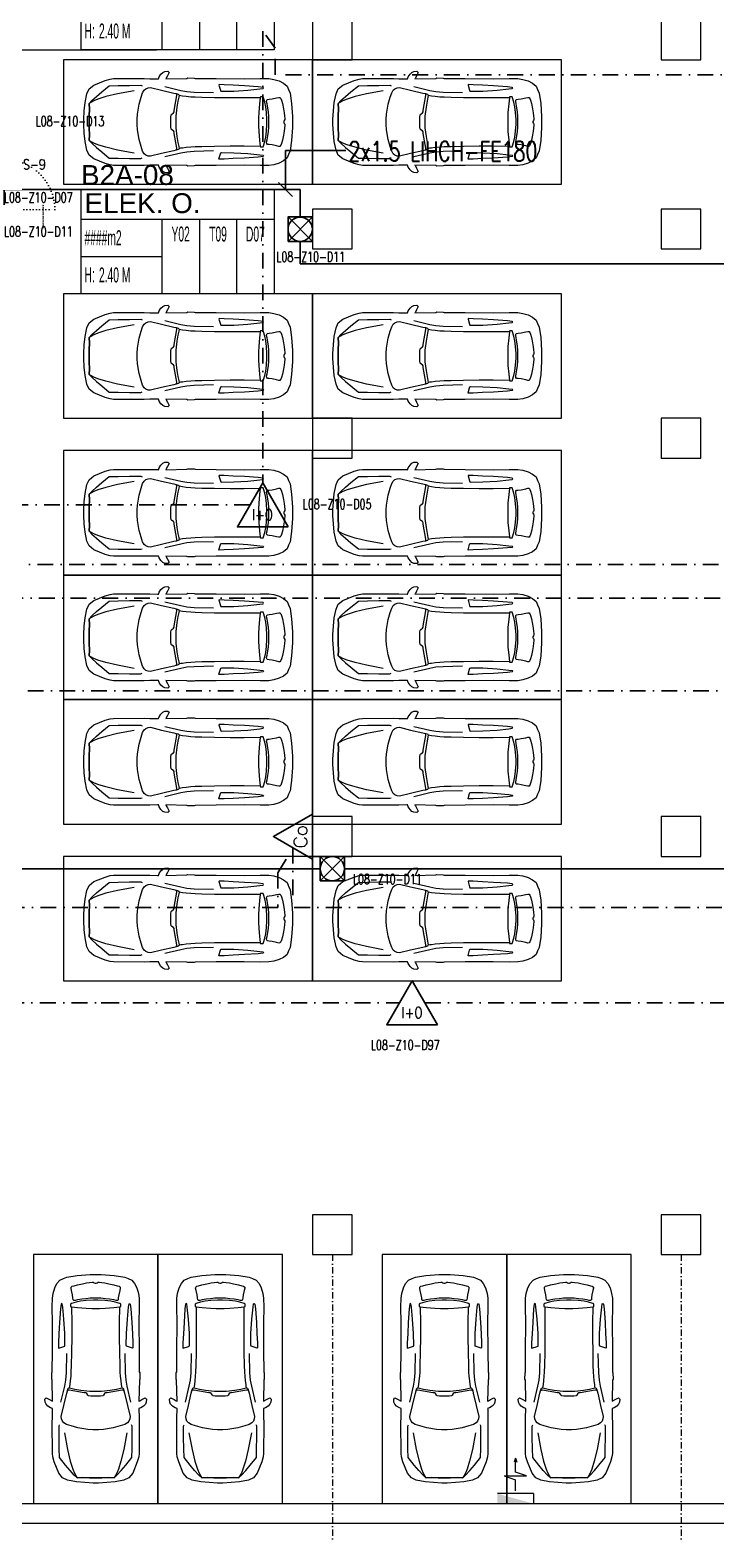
# Model space of a CAD drawing. Header units: metres. Extents: x -19121 to 152404, y -12107 to 29421.
# Drawn here: x 37273 to 38650, y -559 to 2460 of the extents above; entities that cross this region are included whole.
import ezdxf
from ezdxf.enums import TextEntityAlignment as Align

# ---------------------------------------------------------------- set-up
doc = ezdxf.new("R2010")
doc.units = ezdxf.units.M
doc.header["$LTSCALE"] = 50
doc.header["$MEASUREMENT"] = 0
for name, pattern in [('DASHDOT', [25.4, 12.7, -6.35, 0, -6.35]), ('DASHDOT2', [0.5, 0.25, -0.125, 0, -0.125]), ('DOT2', [0.125, 0, -0.125]), ('HIDDEN', [0.375, 0.25, -0.125])]:
    doc.linetypes.add(name, pattern=pattern)
doc.layers.get('0').update_dxf_attribs({"color": 9, "lineweight": 9})
for name, color, linetype, lineweight in [('01', 9, 'Continuous', 9), ('04', 9, 'Continuous', 9), ('06B', 9, 'Continuous', 9), ('06D', 9, 'Continuous', 9), ('10', 9, 'Continuous', 9), ('20', 9, 'DOT2', 9), ('21_mahal200', 9, 'Continuous', 9), ('24', 9, 'DASHDOT2', 9), ('32-ekipman', 9, 'Continuous', 9), ('E-DEDEKTÖR NUMARALARI', 20, 'Continuous', 30), ('E-DUVAR TİPİ FLAŞÖR', 7, 'Continuous', 30), ('E-KABLO', 7, 'Continuous', 30), ('E-KARBONMONOKSİT DEDEKTÖRÜ', 7, 'Continuous', 30), ('E-KOMBİNE DEDEKTÖR (ISI+OPTİK DUMAN)', 7, 'Continuous', 30), ('E-YAZI', 7, 'Continuous', 30)]:
    doc.layers.add(name, color=color, linetype=linetype, lineweight=lineweight)
doc.styles.add('Arial', font='arial.ttf', dxfattribs={"height": 2.5})
doc.styles.add('E-YAZI', font='txttw.shx', dxfattribs={"height": 200})
doc.styles.add('MuuM_TEXT-STANDART', font='ARIALN.TTF')
doc.dimstyles.new('MuuM_DIM200', dxfattribs={"dimscale": 20, "dimtxt": 2, "dimasz": 1, "dimexe": 1, "dimexo": 1, "dimgap": 1, "dimtad": 1, "dimdec": 1, "dimrnd": 0.5, "dimdsep": 46, "dimtxsty": 'MuuM_TEXT-STANDART', "dimblk": 'ARCHTICK', "dimcen": 0, "dimdle": 0.15, "dimclrd": 256, "dimclre": 256, "dimclrt": 256, "dimadec": 0, "dimazin": 0, "dimtfac": 5, "dimtdec": 1, "dimtix": 1, "dimtmove": 2, "dimatfit": 3, "dimldrblk": 'DOT', "dimfxl": 3, "dimfxlon": 1, "dimtolj": 1, "dimlwd": -1, "dimlwe": -1, "dimarcsym": 0})

# ---------------------------------------------------------------- blocks, each defined once
blk = doc.blocks.new('p-akslar_yeni')
at = {"layer": '24'}
for points in [[(16295, -8575), (16295, -11897.2)], [(16995, -8575), (16995, -11897.2)]]:
    blk.add_lwpolyline(points, dxfattribs=at)
blk = doc.blocks.new('100_KOMBİNE DEDEKTÖR (ISI+OPTİK DUMAN) 085')
at = {"layer": 'E-KOMBİNE DEDEKTÖR (ISI+OPTİK DUMAN)', "color": 4}
blk.add_lwpolyline([(2.55, 0), (0, 4.42), (-2.55, 0)], close=True, dxfattribs=at)
at = {"layer": 'E-KOMBİNE DEDEKTÖR (ISI+OPTİK DUMAN)', "color": 3, "style": 'E-YAZI', "width": 0.8}
blk.add_text('I+O', height=1.102, dxfattribs=at).set_placement((-0.02, 1.22), align=Align.MIDDLE)
blk = doc.blocks.new('100_DUVAR TİPİ FLAŞÖR 085')
at = {"layer": 'E-DUVAR TİPİ FLAŞÖR', "color": 4}
blk.add_line((-1.22, 2.45), (1.22, 0), dxfattribs=at)
blk.add_lwpolyline([(-1.22, 0), (-1.22, 2.45), (1.22, 2.45), (1.22, 0)], close=True, dxfattribs=at)
blk.add_lwpolyline([(1.22, 2.45), (-1.22, 0)], dxfattribs=at)
blk.add_circle((0, 1.22), 1.22, dxfattribs=at)
blk = doc.blocks.new('100_KARBONMONOKSİT DEDEKTÖRÜ 085')
at = {"layer": 'E-KARBONMONOKSİT DEDEKTÖRÜ', "color": 4}
blk.add_lwpolyline([(2.26, 0), (0, 3.92), (-2.26, 0)], close=True, dxfattribs=at)
at = {"layer": 'E-KARBONMONOKSİT DEDEKTÖRÜ', "color": 3, "style": 'E-YAZI'}
blk.add_text('Co', height=1.36, dxfattribs=at).set_placement((-0.02, 1.2), align=Align.MIDDLE)
blk = doc.blocks.new('p-kolon_80x80')
blk.add_lwpolyline([(-40, -40), (40, -40), (40, 40), (-40, 40)], close=True)
blk = doc.blocks.new('2.Bod.Ara.Sitatik Elk.')
at = {"layer": '01'}
for points in [[(9840, -8630), (9920, -8630), (9920, -8550), (9840, -8550)], [(10540, -8630), (10620, -8630), (10620, -8550), (10540, -8550)]]:
    blk.add_lwpolyline(points, close=True, dxfattribs=at)
for p in [(9880, -6190), (10580, -6190), (9880, -6570), (10580, -6570), (9880, -6990), (10580, -6990), (9880, -7790), (10580, -7790)]:
    blk.add_blockref('p-kolon_80x80', p, dxfattribs=at)
blk = doc.blocks.new('P-KURANGLEZ')
at = {"layer": '01'}
blk.add_lwpolyline([(7525, -500), (12385, -500), (12385, -5), (12385, 0), (12425, 0), (12425, -540), (7525, -540)], close=True, dxfattribs=at)
blk = doc.blocks.new('gr-p-barel kilitli kapı kolu')
at = {"flags": 128}
for points in [[(-0.9, 0.8), (-0.9, 4.9), (-11.7, 4.9), (-11.7, 6.7), (0.9, 6.7), (0.9, 0.8)], [(-0.8, 5), (0.8, 6.6)]]:
    blk.add_lwpolyline(points, dxfattribs=at)
blk.add_lwpolyline([(-2.75, 0), (-2.75, 0.7), (2.75, 0.7), (2.75, 0)])
blk.add_lwpolyline([(-1.3, 0.7), (1.3, 0.7), (1.3, 0.8), (-1.3, 0.8)], close=True)
blk = doc.blocks.new('prf-scr2')
at = {"linetype": 'DOT2', "ltscale": 10}
blk.add_line((0, 0.2), (0, -1.1), dxfattribs=at)
for p, q in [((-0.1, -0.2), (0.1, -0.3)), ((0.1, -0.2), (-0.1, -0.2)), ((0.1, -0.3), (-0.1, -0.3)), ((-0.1, -0.3), (0.1, -0.4)), ((0.1, -0.4), (-0.1, -0.4)), ((0.1, -0.5), (-0.1, -0.4)), ((-0.1, -0.4), (0.1, -0.4)), ((0.1, -0.6), (-0.1, -0.5)), ((-0.1, -0.5), (0.1, -0.5)), ((-0.1, -0.6), (0.1, -0.7)), ((0.1, -0.6), (-0.1, -0.6)), ((-0.1, -0.6), (0.1, -0.6)), ((-0.1, -0.7), (0.1, -0.8)), ((0.1, -0.7), (-0.1, -0.7)), ((-0.1, -0.8), (0.1, -0.8)), ((0.1, -0.8), (-0.1, -0.8)), ((0.1, -0.2), (0, -0.1)), ((0, -0.2), (0.1, -0.2))]:
    blk.add_line(p, q)
blk.add_lwpolyline([(0.2, 0), (-0.2, 0), (-0.2, 0), (-0.1, -0.1), (0.1, -0.1), (0.2, 0), (0.2, 0)], close=True)
for points in [[(0.2, 0), (-0.2, 0)], [(-0.1, -0.1), (-0.1, -0.2), (-0.1, -0.2), (-0.1, -0.2), (-0.1, -0.2), (-0.1, -0.3), (-0.1, -0.3), (-0.1, -0.3), (-0.1, -0.3), (-0.1, -0.4), (-0.1, -0.4), (-0.1, -0.4), (-0.1, -0.4), (-0.1, -0.4), (-0.1, -0.5), (-0.1, -0.5), (-0.1, -0.5), (-0.1, -0.5), (-0.1, -0.5), (-0.1, -0.5), (-0.1, -0.6), (-0.1, -0.6), (-0.1, -0.6), (-0.1, -0.6), (-0.1, -0.6), (-0.1, -0.7), (-0.1, -0.7), (-0.1, -0.7), (-0.1, -0.7), (-0.1, -0.7), (-0.1, -0.8), (-0.1, -0.8), (-0.1, -0.8), (-0.1, -0.8), (0, -0.9), (0, -0.9), (0, -0.9), (0.1, -0.8), (0.1, -0.8), (0.1, -0.7), (0.1, -0.7), (0.1, -0.7), (0.1, -0.7), (0.1, -0.7), (0.1, -0.7), (0.1, -0.6), (0.1, -0.6), (0.1, -0.6), (0.1, -0.6), (0.1, -0.6), (0.1, -0.5), (0.1, -0.5), (0.1, -0.5), (0.1, -0.5), (0.1, -0.4), (0.1, -0.4), (0.1, -0.4), (0.1, -0.4), (0.1, -0.4), (0.1, -0.3), (0.1, -0.3), (0.1, -0.3), (0.1, -0.3), (0.1, -0.3), (0.1, -0.3), (0.1, -0.2), (0.1, -0.2), (0.1, -0.2), (0.1, -0.2), (0.1, -0.2), (0.1, -0.1)]]:
    blk.add_lwpolyline(points)
blk = doc.blocks.new('K-SAC-01')
at = {"layer": '10'}
for points in [[(-4.6, 16.2, -0.414214), (-4.5, 16.3), (-0.1, 16.3, -0.414214), (0, 16.2), (0, 5.9), (0.2, 5.9), (0.2, 16.2, 0.414214), (-0.1, 16.5), (-4.5, 16.5, 0.414214), (-4.8, 16.2), (-4.8, 15.3, 0.414214), (-4.5, 15), (-3.4, 15), (-3.4, 15.2), (-4.5, 15.2, -0.414214), (-4.6, 15.3)], [(0.2, 10.3, -0.414214), (0.5, 10.6), (1.5, 10.6, -0.414214), (1.8, 10.3), (1.8, 3.9, -0.414214), (1.5, 3.6, -0.414214), (1.2, 3.9), (1.2, 4.8), (0.2, 4.8), (0.2, -1.2, -0.414214), (-0.1, -1.5), (-4.5, -1.5, -0.414214), (-4.8, -1.2), (-4.8, -0.3, -0.414214), (-4.5, 0), (-3.4, 0), (-3.4, -0.2), (-4.5, -0.2, 0.414214), (-4.6, -0.3), (-4.6, -1.2, 0.414214), (-4.5, -1.3), (-0.1, -1.3, 0.414214), (0, -1.2), (0, 5), (1.4, 5), (1.4, 3.9, 0.414214), (1.5, 3.8, 0.414214), (1.6, 3.9), (1.6, 10.3, 0.414214), (1.5, 10.4), (0.5, 10.4, 0.414214), (0.4, 10.3), (0.4, 9.4), (0.2, 9.4)], [(-0.4, -2), (1, -1.4), (1, 1.5), (1.2, 1.5), (1.2, -1.5), (-0.3, -2.2, -14.796002)], [(99.8, 10.3, 0.414214), (99.5, 10.6), (98.5, 10.6, 0.414214), (98.2, 10.3), (98.2, 3.9, 0.414214), (98.5, 3.6, 0.414214), (98.8, 3.9), (98.8, 4.8), (99.8, 4.8), (99.8, -1.2, 0.414214), (100.1, -1.5), (104.5, -1.5, 0.414214), (104.8, -1.2), (104.8, -0.3, 0.414214), (104.5, 0), (103.4, 0), (103.4, -0.2), (104.5, -0.2, -0.414214), (104.6, -0.3), (104.6, -1.2, -0.414214), (104.5, -1.3), (100.1, -1.3, -0.414214), (100, -1.2), (100, 5), (98.6, 5), (98.6, 3.9, -0.414214), (98.5, 3.8, -0.414214), (98.4, 3.9), (98.4, 10.3, -0.414214), (98.5, 10.4), (99.5, 10.4, -0.414214), (99.6, 10.3), (99.6, 9.4), (99.8, 9.4)], [(104.6, 16.2, 0.414214), (104.5, 16.3), (100.1, 16.3, 0.414214), (100, 16.2), (100, 5.9), (99.8, 5.9), (99.8, 16.2, -0.414214), (100.1, 16.5), (104.5, 16.5, -0.414214), (104.8, 16.2), (104.8, 15.3, -0.414214), (104.5, 15), (103.4, 15), (103.4, 15.2), (104.5, 15.2, 0.414214), (104.6, 15.3)]]:
    blk.add_lwpolyline(points, format="xyb", close=True, dxfattribs=at)
for points in [[(98.8, 0.1), (98.8, 2.1), (99.1, 2.1), (99.1, 3.2), (1.5, 3.2), (1.5, 2.1), (1.8, 2.1), (1.8, 0.1), (1.5, 0.1), (1.5, 1.9), (1.2, 1.9), (1.2, 3.5), (99.4, 3.5), (99.4, 1.9), (99.1, 1.9), (99.1, 0.1)], [(98.8, 2.1), (98.8, 0.1), (99.4, 0.1), (99.4, -1.5), (1.2, -1.5), (1.2, 0.1), (1.8, 0.1), (1.8, 2.1), (2.1, 2.1), (2.1, -0.1), (1.5, -0.1), (1.5, -1.2), (99.1, -1.2), (99.1, -0.1), (98.5, -0.1), (98.5, 2.1), (98.8, 2.1)]]:
    blk.add_lwpolyline(points, dxfattribs=at)
for points in [[(2.1, 3), (8.1, 3), (8.1, -1), (2.1, -1)], [(2.4, 2.7), (7.8, 2.7), (7.8, -0.7), (2.4, -0.7)], [(98.5, 3), (92.5, 3), (92.5, -1), (98.5, -1)], [(98.2, 2.7), (92.8, 2.7), (92.8, -0.7), (98.2, -0.7)]]:
    blk.add_lwpolyline(points, close=True, dxfattribs=at)
blk.add_circle((-0.9, -2.5), 0.55, dxfattribs=at)
at = {"layer": '20', "linetype": 'HIDDEN'}
for points in [[(-0.2, -1.3), (-0.2, 0), (-1.7, 0), (-1.7, -1.3)], [(-0.4, -2), (-0.4, -0.2), (-1.5, -0.2), (-1.5, -2)]]:
    blk.add_lwpolyline(points, dxfattribs=at)
at = {"layer": '20'}
blk.add_lwpolyline([(-0.9, -2.5), (-0.9, -102.9)], dxfattribs=at)
blk.add_arc((-0.9, -2.5), 100.4, 270, 1.5131, dxfattribs=at)
at = {"layer": '06B'}
blk.add_blockref('gr-p-barel kilitli kapı kolu', (91.4, 3.5), dxfattribs=at)
at = {"layer": '06B', "xscale": -1, "rotation": 180}
blk.add_blockref('gr-p-barel kilitli kapı kolu', (91.4, -1.5), dxfattribs=at)
at = {"layer": '10', "xscale": -1, "rotation": 90}
blk.add_blockref('prf-scr2', (1.5, 1), dxfattribs=at)
at = {"layer": '10', "rotation": 270}
blk.add_blockref('prf-scr2', (99.1, 1.2), dxfattribs=at)
blk = doc.blocks.new('p-araba-10')
for points in [[(-193.8, -2.4), (-193.8, 5.3), (-192.9, 22.2), (-191.1, 38.9), (-187.6, 56.6), (-183.4, 66.4), (-173.9, 74.2), (-151.3, 83.5), (-141.2, 86.3), (-134.5, 87.1), (-72.5, 87.3), (-61.4, 87), (-45.8, 86.8), (-44, 86.7), (-42.5, 90.5), (-39.1, 95.9), (-35.3, 99.6), (-31.2, 101.5), (-25.1, 101.9), (-22.6, 99.4), (-26, 92.8), (-28.4, 88.2), (-29.2, 86.7), (12.7, 87.6), (14.7, 88.4), (27.6, 88.2), (29.7, 87.5), (71.7, 87.1), (127.9, 86.7), (160, 87.2), (177.5, 87.1), (187.3, 85.7), (198.4, 82.4), (207, 78), (214.1, 72.2), (217.1, 65), (220, 58.1), (223.2, 37.3), (225, 11.2), (225, -11.2), (223.2, -37.3), (220, -58.1), (217.1, -65), (214.1, -72.2), (207, -78), (198.4, -82.4), (187.3, -85.7), (177.5, -87.1), (160, -87.2), (127.9, -86.7), (71.7, -87.1), (29.7, -87.5), (27.6, -88.2), (14.7, -88.4), (12.7, -87.6), (-29.2, -86.7), (-28.4, -88.2), (-26, -92.8), (-22.6, -99.4), (-25.1, -101.9), (-31.2, -101.5), (-35.3, -99.6), (-39.1, -95.9), (-42.5, -90.5), (-44, -86.7), (-45.8, -86.8), (-61.4, -87), (-72.5, -87.3), (-134.5, -87.1), (-141.2, -86.3), (-151.3, -83.5), (-173.9, -74.2), (-183.4, -66.4), (-187.6, -56.6), (-191.1, -38.9), (-192.9, -22.2), (-193.8, -5.3), (-193.8, 2.4)], [(-93, -62.5), (-126.3, -56.3), (-149.5, -50.6), (-165.5, -45.6), (-173.7, -42.3), (-183.5, -36.9), (-182.7, -25.6), (-183.2, -12.4), (-183.2, 0.2), (-183.2, 12.8), (-182.7, 26), (-183.5, 37.3), (-177.8, 43), (-168.5, 51.5), (-157.6, 60.6), (-142.7, 72.8), (-124.7, 73.2), (-102, 73.6), (-79.4, 73.7), (-76.8, 72.4)], [(-93, 62.8), (-126.3, 56.7), (-149.5, 51), (-165.5, 45.9), (-173.7, 42.6), (-183.5, 37.3), (-182.7, 26), (-183.2, 12.8), (-183.2, 0.2), (-183.2, -12.4), (-182.7, -25.6), (-183.5, -36.9), (-177.8, -42.6), (-168.5, -51.2), (-157.6, -60.2), (-142.7, -72.5), (-124.7, -72.9), (-102, -73.2), (-79.4, -73.3), (-76.8, -72.1)], [(-8.3, -56.7), (-13.4, -57.9), (-38.1, -63.5), (-60.3, -68.8), (-64.9, -68.3), (-69.3, -66.4), (-73, -63.6), (-75.8, -58.3), (-79.1, -49.2), (-82.8, -35.3), (-86.1, -15.4), (-87, -5.3), (-87, 0.2), (-87, 5.7), (-86.1, 15.7), (-82.8, 35.6), (-79.1, 49.6), (-75.8, 58.7), (-73, 63.9), (-69.3, 66.8), (-64.9, 68.6), (-60.3, 69.2), (-38.1, 63.8), (-13.4, 58.2), (-8.3, 57)], [(66.2, 58.6), (27.5, 59.4), (12.7, 60.6), (0.9, 62.9), (-31.5, 70.4)], [(-2.5, -52.9), (-3.1, -54.6), (-4.3, -55.5), (-8.3, -56.7), (-7.3, -54.5), (-7.2, -52.8), (-12.4, -22.8), (-12.7, -19.8), (-13.7, -17.7), (-17.5, -15.6), (-18.7, -14.2), (-19.1, -9.7), (-19.2, -3.2), (-19.2, 0.2), (-19.2, 3.5), (-19.1, 10), (-18.7, 14.5), (-17.5, 15.9), (-13.7, 18.1), (-12.7, 20.1), (-12.4, 23.1), (-7.2, 53.1), (-7.3, 54.8), (-8.3, 57), (-4.3, 55.8), (-3.1, 54.9), (-2.5, 53.3)], [(160.4, 48.6), (128, 48.3), (99.7, 48.3), (68.4, 48.6), (43.2, 49.2), (29.3, 49.7), (20.9, 50.2), (11.4, 51.1), (4.3, 52), (0.7, 52.6), (-2.5, 53.3), (-3.4, 49.8), (-4.9, 41.7), (-6.9, 29.6), (-9.1, 11.9), (-9.1, 2.6), (-9.1, 0.2), (-9.1, -2.2), (-9.1, -11.6), (-6.9, -29.3), (-4.9, -41.4), (-3.4, -49.4), (-2.5, -52.9), (0.7, -52.2), (4.3, -51.7), (11.4, -50.8), (20.9, -49.9), (29.3, -49.3), (43.2, -48.9), (68.4, -48.3), (99.7, -47.9), (128, -47.9), (160.4, -48.3)], [(66.2, -58.2), (27.5, -59), (12.7, -60.3), (0.9, -62.6), (-31.5, -70.1)]]:
    blk.add_lwpolyline(points)
for points in [[(159.5, 66.3), (166.1, 67.2), (167.1, 68.6), (165.9, 69.6), (156.3, 70.9), (128.7, 72.7), (106.1, 73.8), (87.7, 74.9), (77.7, 75), (77.4, 74.3), (80.3, 64), (81.1, 62.1), (83.3, 61.7), (106.9, 62), (135.6, 63.8)], [(169.6, -39.3), (171.3, -30.3), (172.9, -18.6), (173.8, -4.4), (173.8, 0.2), (173.8, 4.7), (172.9, 19), (171.3, 30.6), (169.6, 39.6), (166.8, 48.4), (165.8, 50.4), (160.6, 50.4), (160.4, 48.6), (159, 36.5), (157.5, 19.4), (157, 8.1), (157, 0.2), (157, -7.8), (157.5, -19.1), (159, -36.2), (160.4, -48.3), (160.6, -50.1), (165.8, -50.1), (166.8, -48.1)], [(174.1, -36.1), (175.5, -27.9), (176.6, -19.3), (177.4, -10.5), (177.5, -1.4), (177.5, 0.2), (177.5, 1.8), (177.4, 10.9), (176.6, 19.7), (175.5, 28.2), (174.1, 36.4), (173, 41.1), (173.2, 43.7), (174.5, 45.2), (178.1, 45.7), (184.1, 46.5), (193.2, 48.4), (197.4, 49.4), (199.8, 49.3), (201.7, 47.1), (202.6, 43.6), (204.7, 36.9), (206.7, 26.7), (208.2, 18.6), (209.1, 12.5), (209.7, 6.9), (209.5, 5), (208.6, 3), (207.7, 1.2), (207.7, 0.2), (207.7, -0.9), (208.6, -2.7), (208.6, -2.7), (209.5, -4.6), (209.7, -6.6), (209.1, -12.1), (208.2, -18.3), (206.7, -26.4), (204.7, -36.5), (202.6, -43.3), (201.7, -46.8), (199.8, -49), (197.4, -49.1), (193.2, -48.1), (184.1, -46.1), (178.1, -45.3), (174.5, -44.9), (173.2, -43.4), (173, -40.8)], [(159.5, -66), (166.1, -66.9), (167.1, -68.2), (165.9, -69.3), (156.3, -70.5), (128.7, -72.4), (106.1, -73.5), (87.7, -74.5), (77.7, -74.7), (77.4, -74), (80.3, -63.7), (81.1, -61.7), (83.3, -61.4), (106.9, -61.6), (135.6, -63.5)]]:
    blk.add_lwpolyline(points, close=True)
blk = doc.blocks.new('p-carpark_std')
at = {"layer": '06D'}
blk.add_lwpolyline([(-500, -125), (0, -125), (0, 125), (-500, 125)], close=True, dxfattribs=at)
at = {"layer": '04'}
blk.add_blockref('p-araba-10', (-265, 0), dxfattribs=at)
blk = doc.blocks.new('YD-72-20')
at = {"linetype": 'Continuous'}
for p, q in [((0, 0.714), (-0.028, 0.634)), ((0, 0.714), (0.028, 0.634)), ((0, 0.434), (0, 0.714)), ((-0.225, 0.355), (0.225, 0.355)), ((-0.225, 0.355), (0, 0.276)), ((0.225, 0.355), (0, 0.434)), ((0.36, 0), (-0.36, 0)), ((0, 0.058), (0, 0.276)), ((0.36, 0), (0.36, -0.2))]:
    blk.add_line(p, q, dxfattribs=at)
blk.add_solid([(0.36, -0.2), (-0.36, 0), (-0.36, -0.2)])
blk = doc.blocks.new('b2a yan.dol')
at = {"yscale": 100, "zscale": 100}
for p, xscale, rotation in [((39220, -17321), -100, 90), ((36512, -17486.4), 100, 180)]:
    blk.add_blockref('YD-72-20', p, dxfattribs=dict(at, xscale=xscale, rotation=rotation))
at = {"xscale": 100, "yscale": 100, "zscale": 100}
blk.add_blockref('YD-72-20', (38247.5, -19991.4), dxfattribs=at)
blk = doc.blocks.new('_ArchTick')
at = {"color": 0, "linetype": 'ByBlock', "const_width": 0.15}
blk.add_lwpolyline([(-0.5, -0.5), (0.5, 0.5)], dxfattribs=at)
blk = doc.blocks.new('_Dot')
at = {"color": 0, "linetype": 'ByBlock', "lineweight": -2}
blk.add_line((-0.5, 0), (-1, 0), dxfattribs=at)
at = {"color": 0, "linetype": 'ByBlock', "const_width": 0.5}
blk.add_lwpolyline([(-0.25, 0, 1), (0.25, 0, 1)], format="xyb", close=True, dxfattribs=at)
blk = doc.blocks.new('0_roomno2')
blk.add_lwpolyline([(19.38, -10.5), (0, -10.5), (0, 0), (19.38, 0)], close=True)
for points in [[(0, -3), (19.38, -3)], [(8.12, -3), (8.12, -10.5)], [(11.88, -3), (11.88, -10.5)], [(15.62, -3), (15.62, -10.5)], [(0, -6.75), (8.12, -6.75)]]:
    blk.add_lwpolyline(points)
at = {"style": 'MuuM_TEXT-STANDART', "width": 0.6}
blk.add_text('H:', height=1.5, dxfattribs=at).set_placement((0.35, -8.61), align=Align.MIDDLE_LEFT)
at = {"style": 'Arial'}
blk.add_attdef('ODANO', (0, 1.17), '', height=2, dxfattribs=at)
blk.add_attdef('MEKANADI', text='', height=2, dxfattribs=at).set_placement((0.35, -3), align=Align.BOTTOM_LEFT)
at = {"style": 'MuuM_TEXT-STANDART', "width": 0.6}
for tag, p in [('M2', (0.35, -4.88)), ('TEMIZTAVANYUKSEKLIGI', (1.8, -8.61))]:
    blk.add_attdef(tag, text='', height=1.5, dxfattribs=at).set_placement(p, align=Align.MIDDLE_LEFT)
for tag, p in [('YER01', (10, -4.5)), ('TAVAN01', (13.75, -4.5)), ('DUVAR01', (17.5, -4.5)), ('YER02', (10, -6.75)), ('TAVAN02', (13.75, -6.75)), ('DUVAR02', (17.5, -6.75)), ('YER03', (10, -9)), ('TAVAN03', (13.75, -9)), ('DUVAR03', (17.5, -9))]:
    blk.add_attdef(tag, text='', height=1.5, dxfattribs=at).set_placement(p, align=Align.MIDDLE_CENTER)
blk = doc.blocks.new('2.Bod.Ara.Mimari Elk.')
at = {"rotation": 90.00000000000004}
blk.add_blockref('K-SAC-01', (9220, -6530), dxfattribs=at)
at = {"layer": '01'}
blk.add_blockref('P-KURANGLEZ', (0, -8630), dxfattribs=at)
at = {"layer": '04'}
for p in [(9840, -6355), (10340, -6355), (9840, -6825), (10340, -6825), (9840, -7140), (10340, -7140), (9840, -7390), (10340, -7390), (9840, -7640), (10340, -7640), (9840, -7955), (10340, -7955)]:
    blk.add_blockref('p-carpark_std', p, dxfattribs=at)
at = {"layer": '04', "rotation": 90}
for p in [(9405, -8630), (9655, -8630), (10105, -8630), (10355, -8630)]:
    blk.add_blockref('p-carpark_std', p, dxfattribs=at)
at = {"layer": '21_mahal200'}
ref = blk.add_blockref('0_roomno2', (9375.5, -6000), dxfattribs=dict(at, xscale=20, yscale=20, zscale=20))
ref.add_attrib('ODANO', 'B2A-07', (9375.5, -5991.4), dxfattribs={"layer": '0', "height": 40, "style": 'Arial'})
ref.add_attrib('MEKANADI', 'Y.G.H.', dxfattribs={"layer": '0', "height": 40, "style": 'Arial'}).set_placement((9382.5, -6060), align=Align.BOTTOM_LEFT)
ref.add_attrib('M2', '####m2', dxfattribs={"layer": '0', "height": 30, "style": 'MuuM_TEXT-STANDART', "width": 0.6}).set_placement((9382.5, -6097.5), align=Align.MIDDLE_LEFT)
ref.add_attrib('TEMIZTAVANYUKSEKLIGI', '2.40 M', dxfattribs={"layer": '0', "height": 30, "style": 'MuuM_TEXT-STANDART', "width": 0.6}).set_placement((9411.5, -6172.2), align=Align.MIDDLE_LEFT)
ref.add_attrib('YER01', 'Y02', dxfattribs={"layer": '0', "height": 30, "style": 'MuuM_TEXT-STANDART', "width": 0.6}).set_placement((9575.5, -6090), align=Align.MIDDLE_CENTER)
ref.add_attrib('TAVAN01', 'T09', dxfattribs={"layer": '0', "height": 30, "style": 'MuuM_TEXT-STANDART', "width": 0.6}).set_placement((9650.5, -6090), align=Align.MIDDLE_CENTER)
ref.add_attrib('DUVAR01', 'D07', dxfattribs={"layer": '0', "height": 30, "style": 'MuuM_TEXT-STANDART', "width": 0.6}).set_placement((9725.5, -6090), align=Align.MIDDLE_CENTER)
ref = blk.add_blockref('0_roomno2', (9375.5, -6490), dxfattribs=dict(at, xscale=20, yscale=20, zscale=20))
ref.add_attrib('ODANO', 'B2A-08', (9375.5, -6481.4), dxfattribs={"layer": '0', "height": 40, "style": 'Arial'})
ref.add_attrib('MEKANADI', 'ELEK. O.', dxfattribs={"layer": '0', "height": 40, "style": 'Arial'}).set_placement((9382.5, -6550), align=Align.BOTTOM_LEFT)
ref.add_attrib('M2', '####m2', dxfattribs={"layer": '0', "height": 30, "style": 'MuuM_TEXT-STANDART', "width": 0.6}).set_placement((9382.5, -6587.5), align=Align.MIDDLE_LEFT)
ref.add_attrib('TEMIZTAVANYUKSEKLIGI', '2.40 M', dxfattribs={"layer": '0', "height": 30, "style": 'MuuM_TEXT-STANDART', "width": 0.6}).set_placement((9411.5, -6662.2), align=Align.MIDDLE_LEFT)
ref.add_attrib('YER01', 'Y02', dxfattribs={"layer": '0', "height": 30, "style": 'MuuM_TEXT-STANDART', "width": 0.6}).set_placement((9575.5, -6580), align=Align.MIDDLE_CENTER)
ref.add_attrib('TAVAN01', 'T09', dxfattribs={"layer": '0', "height": 30, "style": 'MuuM_TEXT-STANDART', "width": 0.6}).set_placement((9650.5, -6580), align=Align.MIDDLE_CENTER)
ref.add_attrib('DUVAR01', 'D07', dxfattribs={"layer": '0', "height": 30, "style": 'MuuM_TEXT-STANDART', "width": 0.6}).set_placement((9725.5, -6580), align=Align.MIDDLE_CENTER)
at = {"layer": '32-ekipman'}
blk.add_blockref('b2a yan.dol', (-28000, 10881.4), dxfattribs=at)
at = {"layer": '21_mahal200'}
for points in [[(9142, -6210), (9527.2, -6210)], [(9194.9, -6490), (9580.2, -6490)]]:
    blk.add_leader(points, dimstyle='MuuM_DIM200', override={"dimasz": 1, "dimfxl": 10}, dxfattribs=at)

msp = doc.modelspace()

# ---------------------------------------------------------------- linework, layer by layer
at = {"layer": 'E-KABLO', "color": 6, "linetype": 'DASHDOT', "ltscale": 0.05}
for p, q in [((37740.41, 2457.56), (37740.35, 1550.2)), ((37765.11, 2423.38), (37740.41, 2457.56)), ((37765.11, 2369.8), (37765.11, 2423.38)), ((39344.18, 2369.8), (37765.11, 2369.8)), ((37714.85, 1506.04), (37110.35, 1506.04)), ((40181.76, 1386.37), (36570, 1386.37)), ((37165.83, 505.96), (37467.74, 505.96)), ((37415.82, 505.96), (38014.84, 505.96)), ((38065.83, 505.96), (38914.79, 506.05))]:
    msp.add_line(p, q, dxfattribs=at)
at = {"layer": 'E-KABLO', "color": 5, "linetype": 'Continuous', "ltscale": 0.05}
for p, q in [((37201.59, 2139.63), (37815.44, 2139.63)), ((37815.44, 2139.63), (37815.44, 2084.24)), ((37815.44, 2035.28), (37815.44, 1989.8)), ((37815.44, 1989.8), (39188.18, 1989.8)), ((37855.44, 775.24), (36343.72, 775.24)), ((37904.4, 775.24), (39115.44, 775.24))]:
    msp.add_line(p, q, dxfattribs=at)
at = {"layer": 'E-KABLO', "color": 3, "linetype": 'DASHDOT', "ltscale": 0.05}
for p, q in [((39230.78, 1318.9), (30140.55, 1318.9)), ((37770.78, 767.16), (37800.78, 817.16)), ((37800.78, 817.16), (37800.78, 697.16)), ((37770.78, 767.16), (37770.78, 697.16)), ((37770.78, 697.16), (36400.78, 697.16)), ((39170.78, 697.16), (37800.78, 697.16))]:
    msp.add_line(p, q, dxfattribs=at)
at = {"layer": 'E-KABLO', "color": 4, "linetype": 'DASHDOT', "ltscale": 0.05}
msp.add_line((40035, 1132.61), (36680, 1132.61), dxfattribs=at)
at = {"layer": 'E-YAZI', "color": 3}
for p, q in [((37785.92, 2139.63), (37785.92, 2217.83)), ((37785.92, 2217.83), (37906.91, 2217.83)), ((37771.78, 2153.78), (37800.07, 2125.49))]:
    msp.add_line(p, q, dxfattribs=at)

# ---------------------------------------------------------------- block references
at = {"layer": '06D'}
for name in ['2.Bod.Ara.Sitatik Elk.', '2.Bod.Ara.Mimari Elk.']:
    msp.add_blockref(name, (28000, 8630), dxfattribs=at)
at = {"layer": '24'}
msp.add_blockref('p-akslar_yeni', (21585, 8575), dxfattribs=at)
at = {"layer": 'E-DUVAR TİPİ FLAŞÖR', "xscale": 20, "yscale": 20, "zscale": 20}
for p in [(37815.44, 2035.28), (37879.92, 750.76)]:
    msp.add_blockref('100_DUVAR TİPİ FLAŞÖR 085', p, dxfattribs=at)
at = {"layer": 'E-KARBONMONOKSİT DEDEKTÖRÜ', "color": 4, "xscale": 20, "yscale": 20, "zscale": 20, "rotation": 90.00000000025959}
msp.add_blockref('100_KARBONMONOKSİT DEDEKTÖRÜ 085', (37840, 839.8), dxfattribs=at)
at = {"layer": 'E-KOMBİNE DEDEKTÖR (ISI+OPTİK DUMAN)', "xscale": 20, "yscale": 20, "zscale": 20}
for p in [(37740.34, 1461.8), (38040.34, 461.8)]:
    msp.add_blockref('100_KOMBİNE DEDEKTÖR (ISI+OPTİK DUMAN) 085', p, dxfattribs=at)

# ---------------------------------------------------------------- texts
at = {"layer": 'E-DEDEKTÖR NUMARALARI', "style": 'E-YAZI', "width": 0.7}
for s, p in [('L08-Z10-D13', (37284.22, 2266.68)), ('L08-Z10-D07', (37220.5, 2113.4)), ('L08-Z10-D11', (37220.75, 2045)), ('L08-Z10-D11', (37767.62, 1994.4)), ('L08-Z10-D05', (37820.56, 1497.42)), ('L08-Z10-D11', (37921.39, 744.35)), ('L08-Z10-D97', (37957.25, 411.12))]:
    msp.add_text(s, height=20, dxfattribs=at).set_placement(p)
at = {"layer": 'E-KABLO', "color": 4, "style": 'E-YAZI', "width": 0.7}
msp.add_text('.............', height=10, rotation=270, dxfattribs=at).set_placement((37298.93, 2109.11))
at = {"layer": 'E-YAZI', "color": 3, "style": 'E-YAZI'}
for s, height, width, p in [('2x1.5 LIHCH-FE180', 40, 0.7, (37912.42, 2196.14)), ('MP-S-9', 20, 0.8, (37210.69, 2179.7))]:
    msp.add_text(s, height=height, dxfattribs=dict(at, width=width)).set_placement(p)

doc.saveas('drawing.dxf')
